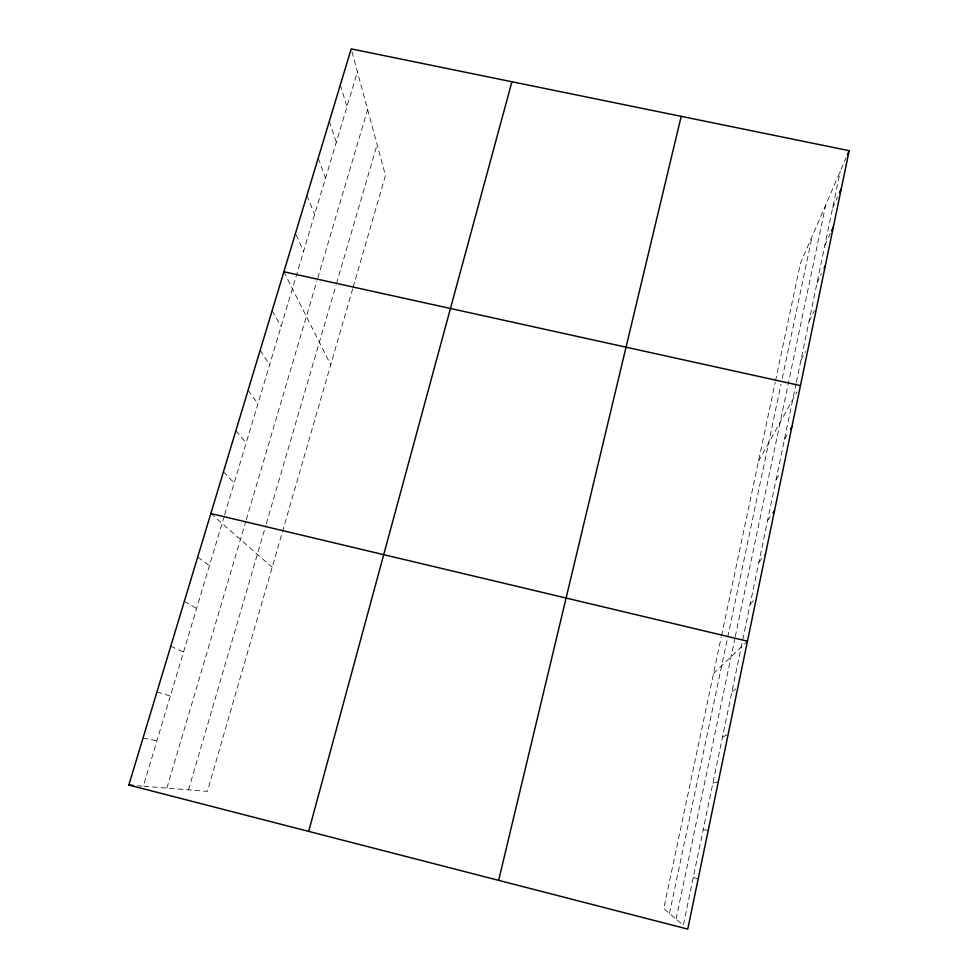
<?xml version="1.0" encoding="UTF-8"?>
<svg xmlns="http://www.w3.org/2000/svg" width="978" height="978" viewBox="0 0 978 978"><rect width="100%" height="100%" fill="white"/><g stroke="black" fill="none" stroke-linecap="round" stroke-linejoin="round"><path stroke-width="0.73" stroke-dasharray="4.89 3.67" d="M796.104 383.462L683.292 925.298L663.732 908.562L721.238 637.094M796.41 382.007L840.285 171.223M669.465 913.464L781.019 384.171M782.253 378.315L812.217 236.163M676.067 919.112L734.967 638.059M735.26 636.617L825.725 204.928M721.544 635.663L775.175 382.447M775.481 381.004L800.359 263.595L846.215 157.531M352.716 288.742L207.385 791.373L143.314 786.214L224.243 516.176M353.131 287.3L385.466 175.478L351.2 48.9M188.534 789.857L265.882 525.198M266.309 523.743L336.077 285.001M336.505 283.547L377.105 144.597M166.883 788.109L245.894 521.017M246.309 519.599L316.921 280.918M317.777 277.996L367.618 109.524M224.671 514.721L357.41 71.822M832.633 208.021L837.596 196.871M824.87 245.295L830.334 233.436M817.009 283.07L821.483 273.73M809.038 321.359L814.442 310.539M800.958 360.161L805.566 351.371M758.451 461.433L796.96 391.921M784.466 439.354L788.195 433.022M776.055 479.758L780.077 473.438M767.522 520.736L771.41 515.137M758.879 562.277L764.784 554.624M750.102 604.404L755.676 598.096M713.524 673.5L746.41 642.179M731.911 691.788L736.691 688.231M722.473 737.106L728.158 734.221M712.901 783.097L718.292 781.813M703.182 829.784L708.268 830.139M137.519 785.75L141.859 786.092M143.008 738.084L156.92 740.811M156.981 691.825L170.331 696.067M693.316 877.18L698.084 879.234M170.747 646.262L183.546 651.959M184.316 601.372L196.566 608.499M197.678 557.13L209.414 565.639M210.845 513.536L272.165 567.338M223.449 471.836L234.194 482.949M235.869 430.699L246.15 443.058M248.119 390.149L257.947 403.694M260.197 350.148L269.586 364.855M272.116 310.686L281.077 326.53M283.877 271.774L330.723 364.794M296.102 234.757L303.596 251.383M306.921 195.49L314.635 214.537M318.205 158.118L325.54 178.167M329.354 121.235L336.298 142.275M340.344 84.829L346.921 106.822"/><path stroke-width="1.47" d="M849.173 150.685L687.754 929.1L128.827 785.041L351.2 48.9L849.173 150.685L847.4 154.793M498.646 880.359L681.201 116.345M308.681 831.398L511.922 81.749M839.466 192.69L841.325 188.509M831.557 230.808L833.378 226.859M824.038 268.4L825.31 265.723M790.444 429.232L791.935 426.701M772.962 512.888L774.527 510.65M128.827 785.041L133.179 785.395M283.877 271.774L800.456 385.613M210.845 513.536L747.449 641.189"/></g></svg>
